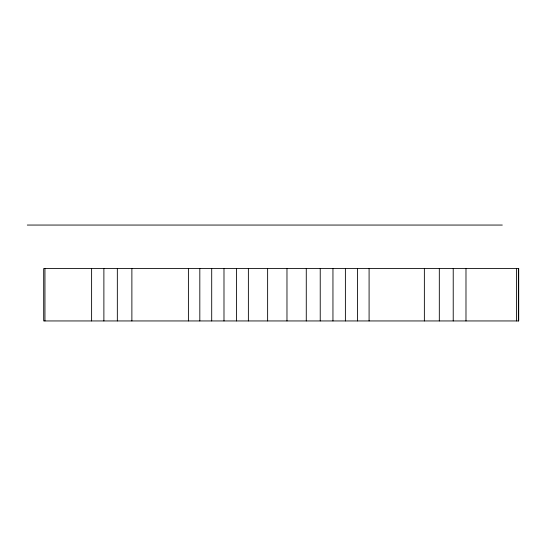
<?xml version="1.0" encoding="UTF-8"?>
<svg xmlns="http://www.w3.org/2000/svg" width="546" height="546" viewBox="0 0 546 546"><rect width="100%" height="100%" fill="white"/><g stroke="black" fill="none" stroke-linecap="round" stroke-linejoin="round"><path stroke-width="0.82" d="M27.3 225.054L502.306 225.054M518.379 268.55L518.379 320.946M516.496 268.55L516.496 320.946M465.984 268.55L465.984 320.946M453.221 268.55L453.221 320.946M439.318 268.55L439.318 320.946M424.365 268.55L424.365 320.946M369.089 268.55L369.089 320.946M357.453 268.55L357.453 320.946M345.386 268.55L345.386 320.946M332.951 268.55L332.951 320.946M320.229 268.55L320.229 320.946M306.272 268.55L306.272 320.946M286.971 268.55L286.971 320.946M267.629 268.55L267.629 320.946M248.375 268.55L248.375 320.946M236.595 268.55L236.595 320.946M223.99 268.55L223.99 320.946M211.705 268.55L211.705 320.946M199.816 268.55L199.816 320.946M188.397 268.55L188.397 320.946M131.879 268.55L131.879 320.946M117.335 268.55L117.335 320.946M103.883 268.55L103.883 320.946M91.612 268.55L91.612 320.946M44.949 268.55L44.949 320.946M518.7 268.55L43.694 268.55L43.694 320.946L518.7 320.946L518.7 268.55"/></g></svg>
